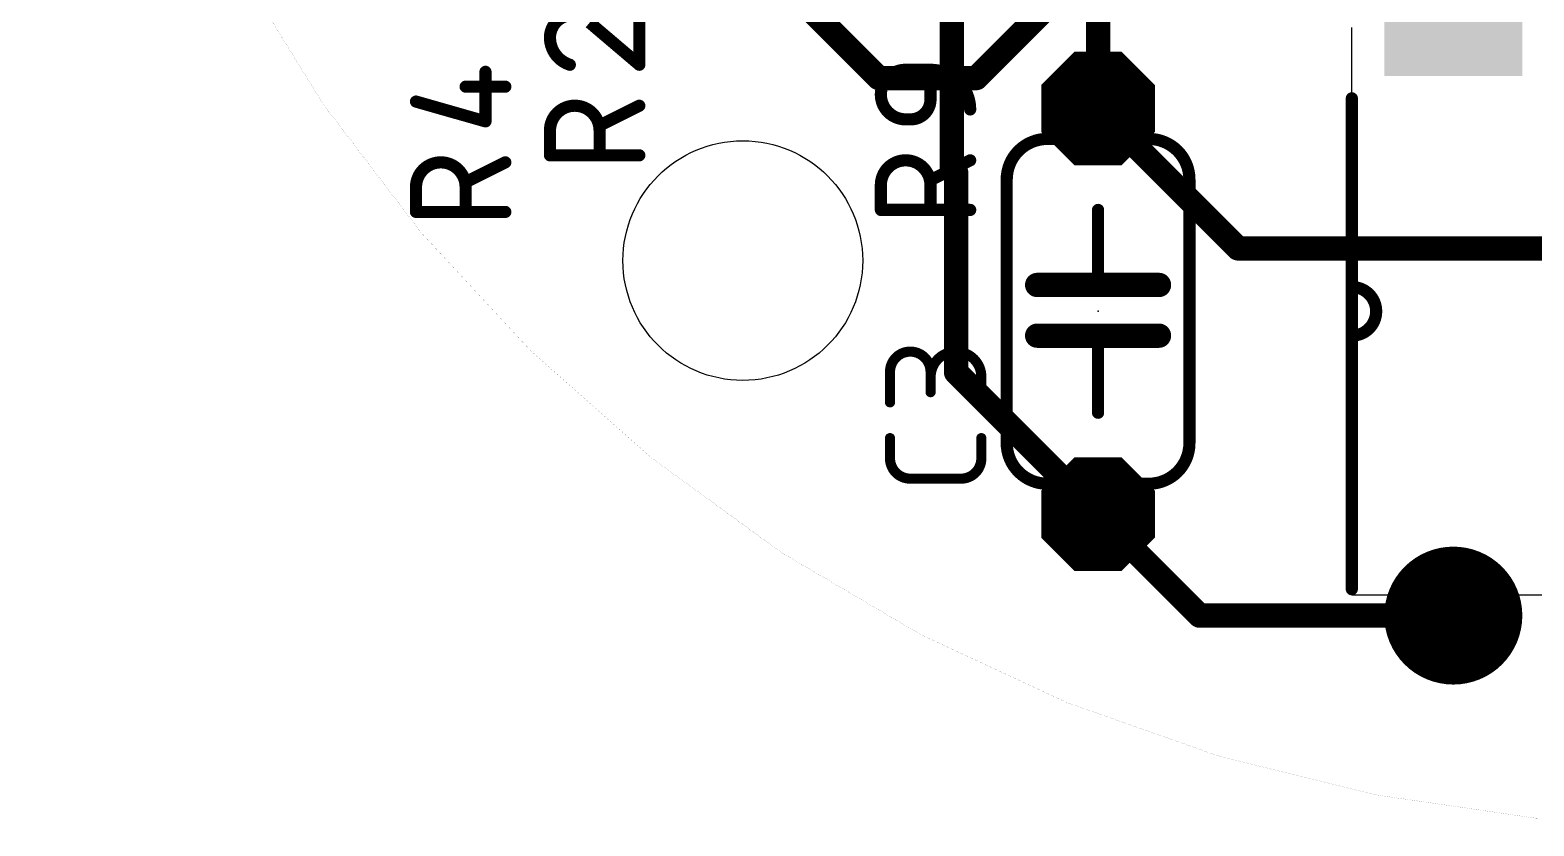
# Model space of a CAD drawing. Extents: x -0.9 to 40.8, y -0.8 to 48.5.
# Drawn here: x -0.87 to 17.95, y -0.83 to 9.14 of the extents above; entities that cross this region are included whole.
import ezdxf

# ---------------------------------------------------------------- set-up
doc = ezdxf.new("R2010")
doc.units = 0
for name, color, linetype in [('1', 12, 'CONTINUOUS'), ('16', 132, 'CONTINUOUS'), ('17', 110, 'CONTINUOUS'), ('20', 31, 'CONTINUOUS'), ('21', 253, 'CONTINUOUS'), ('22', 253, 'CONTINUOUS'), ('23', 53, 'CONTINUOUS'), ('25', 253, 'CONTINUOUS'), ('51', 253, 'CONTINUOUS'), ('52', 253, 'CONTINUOUS')]:
    doc.layers.add(name, color=color, linetype=linetype)

# ---------------------------------------------------------------- blocks, each defined once
blk = doc.blocks.new('RECT')
blk.add_solid([(-0.5, -0.5), (0.5, -0.5), (-0.5, 0.5), (0.5, 0.5)])
blk = doc.blocks.new('OCTAGONP')
at = {"const_width": 0.5}
blk.add_lwpolyline([(-0.25, -0.1036), (-0.25, 0.1036), (-0.1036, 0.25), (0.1036, 0.25), (0.25, 0.1036), (0.25, -0.1036), (0.1036, -0.25), (-0.1036, -0.25), (-0.25, -0.1036), (-0.25, 0.1036)], dxfattribs=at)
blk = doc.blocks.new('SQUAREP')
blk.add_solid([(-0.5, -0.5), (0.5, -0.5), (-0.5, 0.5), (0.5, 0.5)])
blk = doc.blocks.new('ROUNDP')
at = {"const_width": 0.5}
blk.add_lwpolyline([(0, -0.25, 1), (0, 0.25, 1), (0, -0.25)], format="xyb", dxfattribs=at)

msp = doc.modelspace()

# ---------------------------------------------------------------- linework, layer by layer
at = {"layer": '1', "const_width": 0.3048}
for points in [[(9.7536, 8.5344), (8.2296, 10.0584)], [(11.8872, 9.4488), (10.9728, 8.5344)], [(10.9728, 8.5344), (9.7536, 8.5344)]]:
    msp.add_lwpolyline(points, dxfattribs=at)
at = {"layer": '1', "const_width": 0.1524}
for points in [[(9.7536, 8.6106, 1), (9.7536, 8.4582)], [(9.6997, 8.4805, 1), (9.8075, 8.5883)], [(10.9189, 8.5883, 1), (11.0267, 8.4805)], [(10.9728, 8.4582, 1), (10.9728, 8.6106)]]:
    msp.add_lwpolyline(points, format="xyb", dxfattribs=at)
at = {"layer": '16', "const_width": 0.3048}
for points in [[(10.668, 10.0584), (10.668, 7.4059)], [(12.4968, 8.1534), (12.4968, 10.0584)], [(12.4968, 8.2296), (12.4968, 8.1534)], [(14.2494, 6.4008), (12.4968, 8.1534)], [(10.668, 7.4059), (10.7202, 7.3537)], [(10.7202, 7.3537), (10.7202, 4.85)], [(22.2504, 6.4008), (14.2494, 6.4008)], [(10.7202, 4.85), (12.4968, 3.0734)], [(12.4968, 3.0734), (13.7668, 1.8034)], [(13.7668, 1.8034), (16.9418, 1.8034)]]:
    msp.add_lwpolyline(points, dxfattribs=at)
at = {"layer": '16', "const_width": 0.1524}
for points in [[(12.573, 8.2296, 1), (12.4206, 8.2296)], [(12.5507, 8.2073, 1), (12.4429, 8.0995)], [(12.4206, 8.1534, 1), (12.573, 8.1534)], [(12.4206, 8.1534, 1), (12.573, 8.1534)], [(10.7219, 7.4598, 1), (10.6141, 7.352)], [(10.5918, 7.4059, 1), (10.7442, 7.4059)], [(10.7964, 7.3537, 1), (10.644, 7.3537)], [(10.6663, 7.2998, 1), (10.7741, 7.4076)], [(14.2494, 6.477, 1), (14.2494, 6.3246)], [(14.1955, 6.3469, 1), (14.3033, 6.4547)], [(10.7741, 4.9039, 1), (10.6663, 4.7961)], [(10.644, 4.85, 1), (10.7964, 4.85)], [(12.5507, 3.1273, 1), (12.4429, 3.0195)], [(12.4429, 3.0195, 1), (12.5507, 3.1273)], [(13.7668, 1.8796, 1), (13.7668, 1.7272)], [(13.7129, 1.7495, 1), (13.8207, 1.8573)], [(16.9418, 1.7272, 1), (16.9418, 1.8796)]]:
    msp.add_lwpolyline(points, format="xyb", dxfattribs=at)
at = {"layer": '20', "const_width": 0.001}
msp.add_lwpolyline([(9.4818, 38.0284, 3.7008), (30.4818, 38.0284)], format="xyb", dxfattribs=at)
at = {"layer": '20'}
msp.add_circle((8.0518, 6.2484), 1.5, dxfattribs=at)
at = {"layer": '21'}
for points, const_width in [([(11.8618, 7.7724, 0.4142), (11.3538, 7.2644)], 0.1524), ([(13.6398, 7.2644, 0.4142), (13.1318, 7.7724)], 0.1524), ([(11.3919, 7.2644, 1), (11.3157, 7.2644)], 0.0762), ([(13.6779, 7.2644, 1), (13.6017, 7.2644)], 0.0762), ([(12.5349, 6.8834, 1), (12.4587, 6.8834)], 0.0762), ([(11.7348, 6.0198, 1), (11.7348, 5.8674)], 0.1524), ([(12.4968, 6.0198, 1), (12.4968, 5.8674)], 0.1524), ([(12.4968, 5.8674, 1), (12.4968, 6.0198)], 0.1524), ([(13.2588, 5.8674, 1), (13.2588, 6.0198)], 0.1524), ([(12.4587, 5.9436, 1), (12.5349, 5.9436)], 0.0762), ([(11.7348, 5.3848, 1), (11.7348, 5.2324)], 0.1524), ([(12.4968, 5.3848, 1), (12.4968, 5.2324)], 0.1524), ([(12.4968, 5.2324, 1), (12.4968, 5.3848)], 0.1524), ([(13.2588, 5.2324, 1), (13.2588, 5.3848)], 0.1524), ([(12.5349, 5.3086, 1), (12.4587, 5.3086)], 0.0762), ([(12.4587, 4.3434, 1), (12.5349, 4.3434)], 0.0762), ([(11.3538, 3.9624, 0.4142), (11.8618, 3.4544)], 0.1524), ([(11.3157, 3.9624, 1), (11.3919, 3.9624)], 0.0762), ([(13.1318, 3.4544, 0.4142), (13.6398, 3.9624)], 0.1524), ([(13.6017, 3.9624, 1), (13.6779, 3.9624)], 0.0762)]:
    msp.add_lwpolyline(points, format="xyb", dxfattribs=dict(at, const_width=const_width))
for points, const_width in [([(11.3538, 7.2644), (11.3538, 3.9624)], 0.1524), ([(13.6398, 7.2644), (13.6398, 3.9624)], 0.1524), ([(12.4968, 6.8834), (12.4968, 5.9436)], 0.1524), ([(11.7348, 5.9436), (12.4968, 5.9436)], 0.3048), ([(12.4968, 5.9436), (13.2588, 5.9436)], 0.3048), ([(11.7348, 5.3086), (12.4968, 5.3086)], 0.3048), ([(12.4968, 5.3086), (13.2588, 5.3086)], 0.3048), ([(12.4968, 4.3434), (12.4968, 5.3086)], 0.1524)]:
    msp.add_lwpolyline(points, dxfattribs=dict(at, const_width=const_width))
at = {"layer": '22', "const_width": 0.1524}
for points in [[(15.6718, 5.9182), (15.6718, 8.2804)], [(15.6718, 5.3086), (15.6718, 5.9182)], [(15.6718, 2.1336), (15.6718, 5.3086)]]:
    msp.add_lwpolyline(points, dxfattribs=at)
at = {"layer": '22'}
for points, const_width in [([(15.7099, 8.2804, 1), (15.6337, 8.2804)], 0.0762), ([(15.7099, 5.9182, 1), (15.6337, 5.9182)], 0.0762), ([(15.6718, 5.3086, 1), (15.6718, 5.9182)], 0.1524), ([(15.6718, 5.9563, 1), (15.6718, 5.8801)], 0.0762), ([(15.6337, 5.9182, 1), (15.7099, 5.9182)], 0.0762), ([(15.7099, 5.3086, 1), (15.6337, 5.3086)], 0.0762), ([(15.6718, 5.3467, 1), (15.6718, 5.2705)], 0.0762), ([(15.6337, 5.3086, 1), (15.7099, 5.3086)], 0.0762), ([(15.6337, 2.1336, 1), (15.7099, 2.1336)], 0.0762)]:
    msp.add_lwpolyline(points, format="xyb", dxfattribs=dict(at, const_width=const_width))
at = {"layer": '23'}
msp.add_point((12.4968, 5.6134), dxfattribs=at)
at = {"layer": '25'}
for points, const_width in [([(5.9182, 9.3218, 0.4142), (5.6388, 9.0424)], 0.1524), ([(5.6388, 9.0424, 0.3252), (5.8872, 8.7009)], 0.1524), ([(5.6769, 9.0424, 1), (5.6007, 9.0424)], 0.0762), ([(5.6007, 9.0424, 1), (5.6769, 9.0424)], 0.0762), ([(4.8697, 8.6127, 1), (4.7935, 8.6127)], 0.0762), ([(5.8754, 8.6647, 1), (5.8989, 8.7372)], 0.0762), ([(6.7183, 8.7009, 1), (6.7945, 8.7009)], 0.0762), ([(6.7317, 8.6719, 1), (6.7811, 8.7299)], 0.0762), ([(10.0894, 8.6381, 1), (10.0894, 8.0172)], 0.1524), ([(10.0894, 8.6762, 1), (10.0894, 8.6)], 0.0762), ([(10.0894, 8.6, 1), (10.0894, 8.6762)], 0.0762), ([(10.438, 8.6381, 1), (10.3618, 8.6381)], 0.0762), ([(10.8966, 8.1414, 0.4142), (10.3999, 8.6381)], 0.1524), ([(10.3999, 8.6762, 1), (10.3999, 8.6)], 0.0762), ([(10.3999, 8.6, 1), (10.3999, 8.6762)], 0.0762), ([(4.5833, 8.4645, 1), (4.5833, 8.3883)], 0.0762), ([(5.08, 8.3883, 1), (5.08, 8.4645)], 0.0762), ([(3.9729, 8.2768, 1), (3.9519, 8.2035)], 0.0762), ([(10.1515, 8.0172, 0.4142), (10.3999, 8.2656)], 0.1524), ([(10.438, 8.2656, 1), (10.3618, 8.2655)], 0.0762), ([(10.3618, 8.2656, 1), (10.438, 8.2656)], 0.0762), ([(6.2597, 7.8776, 1), (5.6388, 7.8776)], 0.1524), ([(6.7734, 8.1539, 1), (6.7394, 8.2221)], 0.0762), ([(10.0894, 8.0553, 1), (10.0894, 7.9791)], 0.0762), ([(10.0894, 7.9791, 1), (10.0894, 8.0553)], 0.0762), ([(10.1515, 8.0553, 1), (10.1515, 7.9791)], 0.0762), ([(10.1515, 7.9791, 1), (10.1515, 8.0553)], 0.0762), ([(10.8585, 8.1414, 1), (10.9347, 8.1414)], 0.0762), ([(4.7935, 7.9918, 1), (4.8697, 7.9918)], 0.0762), ([(4.8212, 7.9552, 1), (4.8421, 8.0284)], 0.0762), ([(5.6769, 7.8776, 1), (5.6007, 7.8776)], 0.0762), ([(5.6007, 7.8776, 1), (5.6769, 7.8776)], 0.0762), ([(6.2427, 7.9737, 1), (6.2767, 7.9056)], 0.0762), ([(6.2978, 7.8776, 1), (6.2216, 7.8776)], 0.0762), ([(6.2216, 7.8776, 1), (6.2978, 7.8776)], 0.0762), ([(4.5833, 7.1684, 1), (3.9624, 7.1684)], 0.1524), ([(5.097, 7.4448, 1), (5.063, 7.513)], 0.0762), ([(5.6388, 7.6052, 1), (5.6388, 7.529)], 0.0762), ([(5.6007, 7.5671, 1), (5.6769, 7.5671)], 0.0762), ([(6.2216, 7.5671, 1), (6.2978, 7.5671)], 0.0762), ([(6.7564, 7.529, 1), (6.7564, 7.6052)], 0.0762), ([(10.3999, 7.1938, 1), (9.779, 7.1938)], 0.1524), ([(10.9136, 7.4702, 1), (10.8796, 7.5384)], 0.0762), ([(4.0005, 7.1684, 1), (3.9243, 7.1684)], 0.0762), ([(3.9243, 7.1684, 1), (4.0005, 7.1684)], 0.0762), ([(4.5663, 7.2646, 1), (4.6003, 7.1965)], 0.0762), ([(4.6214, 7.1684, 1), (4.5452, 7.1684)], 0.0762), ([(4.5452, 7.1684, 1), (4.6214, 7.1684)], 0.0762), ([(9.8171, 7.1938, 1), (9.7409, 7.1938)], 0.0762), ([(9.7409, 7.1938, 1), (9.8171, 7.1938)], 0.0762), ([(10.3829, 7.29, 1), (10.4169, 7.2219)], 0.0762), ([(10.438, 7.1938, 1), (10.3618, 7.1938)], 0.0762), ([(10.3618, 7.1938, 1), (10.438, 7.1938)], 0.0762), ([(3.9624, 6.8961, 1), (3.9624, 6.8199)], 0.0762), ([(3.9243, 6.858, 1), (4.0005, 6.858)], 0.0762), ([(4.5452, 6.858, 1), (4.6214, 6.858)], 0.0762), ([(5.08, 6.8199, 1), (5.08, 6.8961)], 0.0762), ([(9.779, 6.9215, 1), (9.779, 6.8453)], 0.0762), ([(9.7409, 6.8834, 1), (9.8171, 6.8834)], 0.0762), ([(10.3618, 6.8834, 1), (10.438, 6.8834)], 0.0762), ([(10.8966, 6.8453, 1), (10.8966, 6.9215)], 0.0762), ([(10.4013, 4.8551, 1), (9.8933, 4.8551)], 0.127), ([(11.0363, 4.7916, 1), (10.4013, 4.7916)], 0.127), ([(9.9251, 4.8551, 1), (9.8615, 4.8551)], 0.0635), ([(10.4331, 4.8551, 1), (10.3696, 4.8551)], 0.0635), ([(9.8615, 4.8551, 1), (9.9251, 4.8551)], 0.0635), ([(10.3696, 4.8551, 1), (10.4331, 4.8551)], 0.0635), ([(10.3696, 4.7916, 1), (10.4331, 4.7916)], 0.0635), ([(11.0681, 4.7916, 1), (11.0046, 4.7916)], 0.0635), ([(11.0046, 4.7916, 1), (11.0681, 4.7916)], 0.0635), ([(10.3696, 4.6011, 1), (10.4331, 4.6011)], 0.0635), ([(9.8615, 4.4741, 1), (9.9251, 4.4741)], 0.0635), ([(11.0046, 4.4741, 1), (11.0681, 4.4741)], 0.0635), ([(9.9251, 4.0259, 1), (9.8615, 4.0259)], 0.0635), ([(11.0681, 4.0259, 1), (11.0046, 4.0259)], 0.0635), ([(9.9251, 3.7719, 1), (9.8615, 3.7719)], 0.0635), ([(9.8615, 3.7719, 1), (9.9251, 3.7719)], 0.0635), ([(9.8933, 3.7719, 0.4142), (10.1473, 3.5179)], 0.127), ([(10.7823, 3.5179, 0.4142), (11.0363, 3.7719)], 0.127), ([(11.0681, 3.7719, 1), (11.0046, 3.7719)], 0.0635), ([(11.0046, 3.7719, 1), (11.0681, 3.7719)], 0.0635), ([(10.1473, 3.5497, 1), (10.1473, 3.4861)], 0.0635), ([(10.1473, 3.4861, 1), (10.1473, 3.5497)], 0.0635), ([(10.7823, 3.5497, 1), (10.7823, 3.4861)], 0.0635), ([(10.7823, 3.4861, 1), (10.7823, 3.5497)], 0.0635)]:
    msp.add_lwpolyline(points, format="xyb", dxfattribs=dict(at, const_width=const_width))
for points, const_width in [([(6.1355, 9.2287), (6.7564, 8.7009)], 0.1524), ([(6.7564, 8.7009), (6.7564, 9.3218)], 0.1524), ([(4.8316, 7.9918), (4.8316, 8.6127)], 0.1524), ([(10.0894, 8.6381), (10.3999, 8.6381)], 0.1524), ([(10.3999, 8.6381), (10.3999, 8.2656)], 0.1524), ([(4.5833, 8.4264), (5.08, 8.4264)], 0.1524), ([(3.9624, 8.2401), (4.8316, 7.9918)], 0.1524), ([(6.7564, 8.188), (6.2597, 7.9396)], 0.1524), ([(10.1515, 8.0172), (10.0894, 8.0172)], 0.1524), ([(5.6388, 7.5671), (5.6388, 7.8776)], 0.1524), ([(6.2597, 7.8776), (6.2597, 7.5671)], 0.1524), ([(5.08, 7.4789), (4.5833, 7.2305)], 0.1524), ([(6.7564, 7.5671), (5.6388, 7.5671)], 0.1524), ([(10.8966, 7.5043), (10.3999, 7.2559)], 0.1524), ([(3.9624, 6.858), (3.9624, 7.1684)], 0.1524), ([(4.5833, 7.1684), (4.5833, 6.858)], 0.1524), ([(9.779, 6.8834), (9.779, 7.1938)], 0.1524), ([(10.3999, 7.1938), (10.3999, 6.8834)], 0.1524), ([(5.08, 6.858), (3.9624, 6.858)], 0.1524), ([(10.8966, 6.8834), (9.779, 6.8834)], 0.1524), ([(9.8933, 4.4741), (9.8933, 4.8551)], 0.127), ([(10.4013, 4.8551), (10.4013, 4.6011)], 0.127), ([(11.0363, 4.4741), (11.0363, 4.7916)], 0.127), ([(9.8933, 3.7719), (9.8933, 4.0259)], 0.127), ([(11.0363, 4.0259), (11.0363, 3.7719)], 0.127), ([(10.7823, 3.5179), (10.1473, 3.5179)], 0.127)]:
    msp.add_lwpolyline(points, dxfattribs=dict(at, const_width=const_width))
at = {"layer": '51', "const_width": 0.1524}
for points in [[(13.1318, 7.7724), (11.8618, 7.7724)], [(13.1318, 3.4544), (11.8618, 3.4544)]]:
    msp.add_lwpolyline(points, dxfattribs=at)
at = {"layer": '51', "const_width": 0.0762}
for points in [[(11.8618, 7.8105, 1), (11.8618, 7.7343)], [(13.1318, 7.7343, 1), (13.1318, 7.8105)], [(11.8618, 3.4925, 1), (11.8618, 3.4163)], [(13.1318, 3.4163, 1), (13.1318, 3.4925)]]:
    msp.add_lwpolyline(points, format="xyb", dxfattribs=at)
at = {"layer": '52'}
for p, q in [((15.6718, 5.9182), (15.6718, 9.1694)), ((15.6718, 5.3086), (15.6718, 5.9182)), ((15.6718, 2.0574), (15.6718, 5.3086)), ((25.8318, 2.0574), (15.6718, 2.0574)), ((16.383, 2.0574), (17.5006, 2.0574)), ((16.383, 1.2446), (16.383, 2.0574)), ((17.5006, 2.0574), (17.5006, 1.2446)), ((17.5006, 1.2446), (16.383, 1.2446))]:
    msp.add_line(p, q, dxfattribs=at)
msp.add_arc((15.6718, 5.6134), 0.3048, 270, 90, dxfattribs=at)

# ---------------------------------------------------------------- block references
at = {"layer": '17'}
for name, p, xscale, yscale, rotation in [('SQUAREP', (16.9418, 9.4234), 1.7272, 1.7272, 270), ('SQUAREP', (16.9418, 9.4234), 1.7272, 1.7272, 270), ('OCTAGONP', (12.4968, 8.1534), 1.4224, 1.4224, 90), ('OCTAGONP', (12.4968, 8.1534), 1.4224, 1.4224, 90), ('OCTAGONP', (12.4968, 3.0734), 1.4224, 1.4224, 90), ('OCTAGONP', (12.4968, 3.0734), 1.4224, 1.4224, 90), ('ROUNDP', (16.9418, 1.8034), 1.7272, 1.7272, 270), ('ROUNDP', (16.9418, 1.8034), 1.7272, 1.7272, 270)]:
    msp.add_blockref(name, p, dxfattribs=dict(at, xscale=xscale, yscale=yscale, rotation=rotation))
at = {"layer": '51', "xscale": 0.381, "yscale": 0.762, "rotation": 90}
for p in [(12.4968, 7.9629), (12.4968, 3.2639)]:
    msp.add_blockref('RECT', p, dxfattribs=at)

doc.saveas('drawing.dxf')
